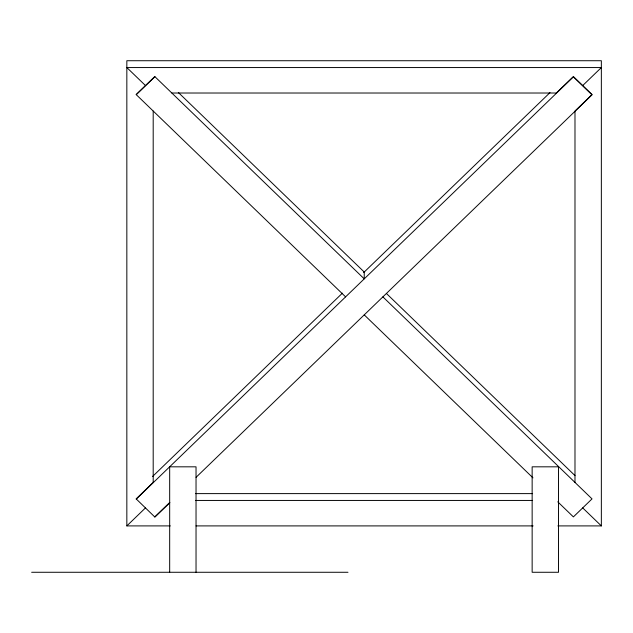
<?xml version="1.0" encoding="UTF-8"?>
<svg xmlns="http://www.w3.org/2000/svg" width="633" height="633" viewBox="0 0 633 633"><rect width="100%" height="100%" fill="white"/><g stroke="black" fill="none" stroke-linecap="round" stroke-linejoin="round"><path stroke-width="0.95" d="M136.261 94.665L154.903 76.664M152.585 476.483L342.39 293.15M363.714 272.554L549.99 92.616M136.261 499.073L573.387 76.846L592.029 94.847L196.064 477.322M557.855 525.904L601.35 525.904L601.35 60.728L126.837 60.728L126.837 525.904L145.479 507.895M582.708 85.558L601.35 67.557L126.837 67.557L145.479 85.558M154.792 516.9L169.707 502.499M169.834 502.665L154.903 517.082L136.158 498.891L153.194 482.433L153.194 111.028M171.836 93.019L556.344 93.019L573.387 76.561L592.029 94.562L574.986 111.028L574.986 482.433M195.557 493.613L532.622 493.613M195.557 500.442L532.622 500.442M126.837 525.904L170.332 525.904M196.032 525.904L533.136 525.904M31.65 572.272L347.992 572.272M178.364 92.497L364.584 272.372M386.423 293.475L575.017 475.636M382.878 296.869L592.029 498.891L573.387 516.9L557.768 501.811M582.708 507.895L601.35 525.904M345.602 296.869L136.158 94.562L154.792 76.561L364.236 278.868L364.236 272.04M364.236 314.878L532.978 477.868M196.032 572.272L196.032 466.822L169.676 466.822L169.676 572.272M558.512 466.822L532.147 466.822L532.147 572.272L558.512 572.272L558.512 466.822"/></g></svg>
